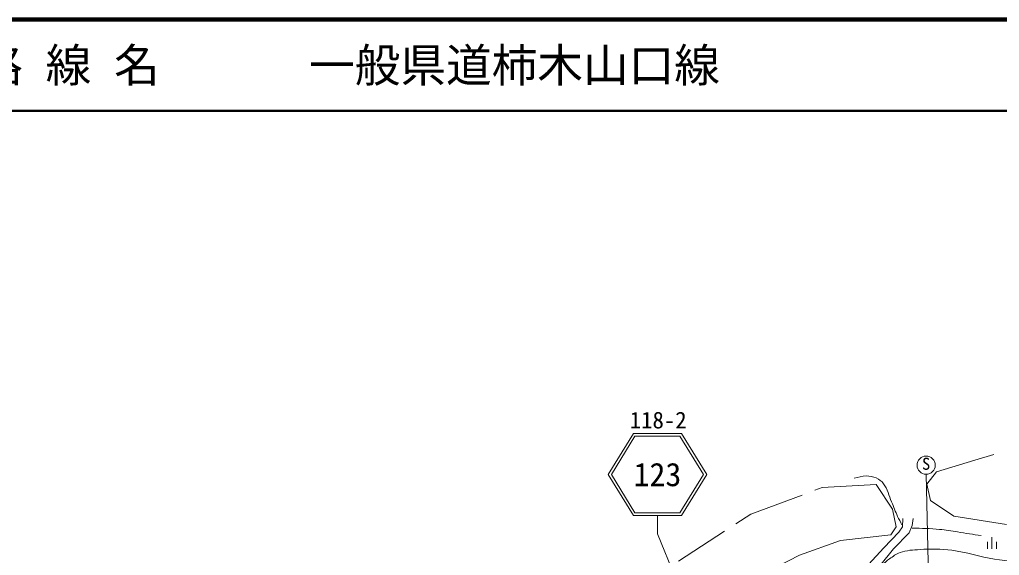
# Model space of a CAD drawing. Units: millimetres, scale not verified. Extents: x 40000 to 680000, y 20000 to 380000.
# Drawn here: x 185023 to 292357, y 321262 to 380000 of the extents above; entities that cross this region are included whole.
import ezdxf
from ezdxf.enums import TextEntityAlignment as Align

# ---------------------------------------------------------------- set-up
doc = ezdxf.new("R2010")
doc.units = ezdxf.units.MM
doc.header["$LTSCALE"] = 1000
doc.linetypes.add('DASHED', pattern=[7.5, 6, -1.5])
for name, color, linetype, lineweight in [('M-BGD', 7, 'Continuous', 13), ('M-BGD-EXST', 7, 'Continuous', 13), ('M-STR-STRC', 7, 'Continuous', 13), ('M-TTL', 2, 'Continuous', 140), ('M-TTL-LINE', 7, 'Continuous', 50)]:
    doc.layers.add(name, color=color, linetype=linetype, lineweight=lineweight)
doc.layers.add('M-TTL-TXT', color=7, linetype='Continuous')
doc.styles.add('ＭＳ ゴシック', font='')
doc.styles.get('ＭＳ ゴシック').set_extended_font_data('MS Gothic')

msp = doc.modelspace()

# ---------------------------------------------------------------- linework, layer by layer
at = {"layer": 'M-BGD', "linetype": 'DASHED'}
for p, q in [((298954, 334408), (289661, 331695)), ((289661, 331695), (285473, 330407)), ((285473, 330407), (284405, 329077)), ((265116, 325790), (272942, 328695)), ((272942, 328695), (278841, 329021)), ((278841, 329021), (280659, 326343)), ((284405, 329077), (284801, 327285)), ((280659, 326343), (281034, 324387)), ((284801, 327285), (287383, 325546)), ((257201, 320632), (265116, 325790)), ((287383, 325546), (293140, 324650)), ((281034, 324387), (280481, 323517)), ((280481, 323517), (274967, 322885)), ((274967, 322885), (270442, 321284)), ((270442, 321284), (264177, 318063))]:
    msp.add_line(p, q, dxfattribs=at)
at = {"layer": 'M-BGD'}
for p, q in [((281767, 325311), (281733, 324403)), ((282812, 324528), (282927, 325293)), ((281733, 324403), (281350, 323797)), ((282470, 323734), (282812, 324528)), ((281350, 323797), (279698, 322081)), ((280757, 321993), (282470, 323734)), ((279698, 322081), (278002, 320256)), ((279272, 320114), (280757, 321993))]:
    msp.add_line(p, q, dxfattribs=at)
for points, knots in [([(276440, 329726), (276878, 329808), (277309, 329973), (277755, 329972), (278133, 329971), (278525, 329915), (278868, 329757), (279178, 329613), (279459, 329388), (279667, 329117), (280109, 328542), (280261, 327793), (280546, 327126), (280771, 326598), (280962, 326055), (281204, 325534), (281348, 325222), (281519, 324923), (281677, 324618)], [0, 0, 0, 0, 1, 1, 1, 2, 2, 2, 3, 3, 3, 4, 4, 4, 5, 5, 5, 6, 6, 6, 6]), ([(282802, 324261), (283803, 324214), (284807, 324217), (285804, 324120), (286463, 324056), (287114, 323928), (287768, 323830), (288635, 323699), (289502, 323562), (290368, 323428)], [0, 0, 0, 0, 1, 1, 1, 2, 2, 2, 3, 3, 3, 3]), ([(279510, 320194), (279782, 320425), (280037, 320678), (280326, 320886), (280689, 321146), (281054, 321426), (281474, 321577), (282167, 321828), (282924, 321863), (283659, 321909), (284819, 321983), (285990, 321959), (287145, 321826), (288721, 321645), (290235, 321088), (291805, 320858), (293344, 320633), (294898, 320450), (296452, 320457), (297865, 320463), (299284, 320587), (300671, 320858), (301993, 321117), (303251, 321637), (304543, 322020), (305708, 322365), (306842, 322850), (308042, 323043), (309099, 323213), (310189, 323292), (311251, 323154), (312974, 322930), (314559, 322077), (316243, 321647), (317590, 321303), (318948, 320987), (320323, 320789), (321188, 320664), (322066, 320651), (322937, 320582)], [0, 0, 0, 0, 1, 1, 1, 2, 2, 2, 3, 3, 3, 4, 4, 4, 5, 5, 5, 6, 6, 6, 7, 7, 7, 8, 8, 8, 9, 9, 9, 10, 10, 10, 11, 11, 11, 12, 12, 12, 13, 13, 13, 13])]:
    msp.add_open_spline(points, degree=3, knots=knots, dxfattribs=at)
at = {"layer": 'M-BGD-EXST'}
for p, q in [((284352, 330152), (284718, 311710)), ((291540, 323249), (291540, 321999)), ((291040, 322749), (291040, 321999)), ((292040, 322749), (292040, 321999))]:
    msp.add_line(p, q, dxfattribs=at)
msp.add_circle((284332, 331152), 1000, dxfattribs=at)
at = {"layer": 'M-STR-STRC'}
for p, q in [((252258, 334633), (249494, 330133)), ((252426, 334333), (249846, 330133)), ((252258, 334633), (257530, 334633)), ((252426, 334333), (257362, 334333)), ((259942, 330133), (257362, 334333)), ((260294, 330133), (257530, 334633)), ((249494, 330133), (252258, 325633)), ((249846, 330133), (252426, 325933)), ((257362, 325933), (259942, 330133)), ((257530, 325633), (260294, 330133)), ((252258, 325633), (257530, 325633)), ((252426, 325933), (257362, 325933)), ((254894, 325633), (254894, 323633)), ((262819, 304362), (254894, 323633))]:
    msp.add_line(p, q, dxfattribs=at)
at = {"layer": 'M-TTL'}
msp.add_line((680000, 380000), (40000, 380000), dxfattribs=at)
at = {"layer": 'M-TTL-LINE'}
msp.add_line((40000, 370000), (680000, 370000), dxfattribs=at)

# ---------------------------------------------------------------- texts
at = {"layer": 'M-BGD-EXST', "style": 'ＭＳ ゴシック'}
msp.add_text('S', height=1320, dxfattribs=at).set_placement((284332, 330252), align=Align.BOTTOM_CENTER)
at = {"layer": 'M-STR-STRC', "style": 'ＭＳ ゴシック'}
for s, height, p in [('118-2', 1833, (254976, 336098)), ('123', 2566, (254894, 330133))]:
    msp.add_text(s, height=height, dxfattribs=at).set_placement(p, align=Align.MIDDLE_CENTER)
at = {"layer": 'M-TTL-TXT', "style": 'ＭＳ ゴシック'}
for s, p in [('路 線 名', (180380, 375000)), ('一般県道柿木山口線', (216734, 375000))]:
    msp.add_text(s, height=3666, dxfattribs=at).set_placement(p, align=Align.MIDDLE_LEFT)

doc.saveas('drawing.dxf')
